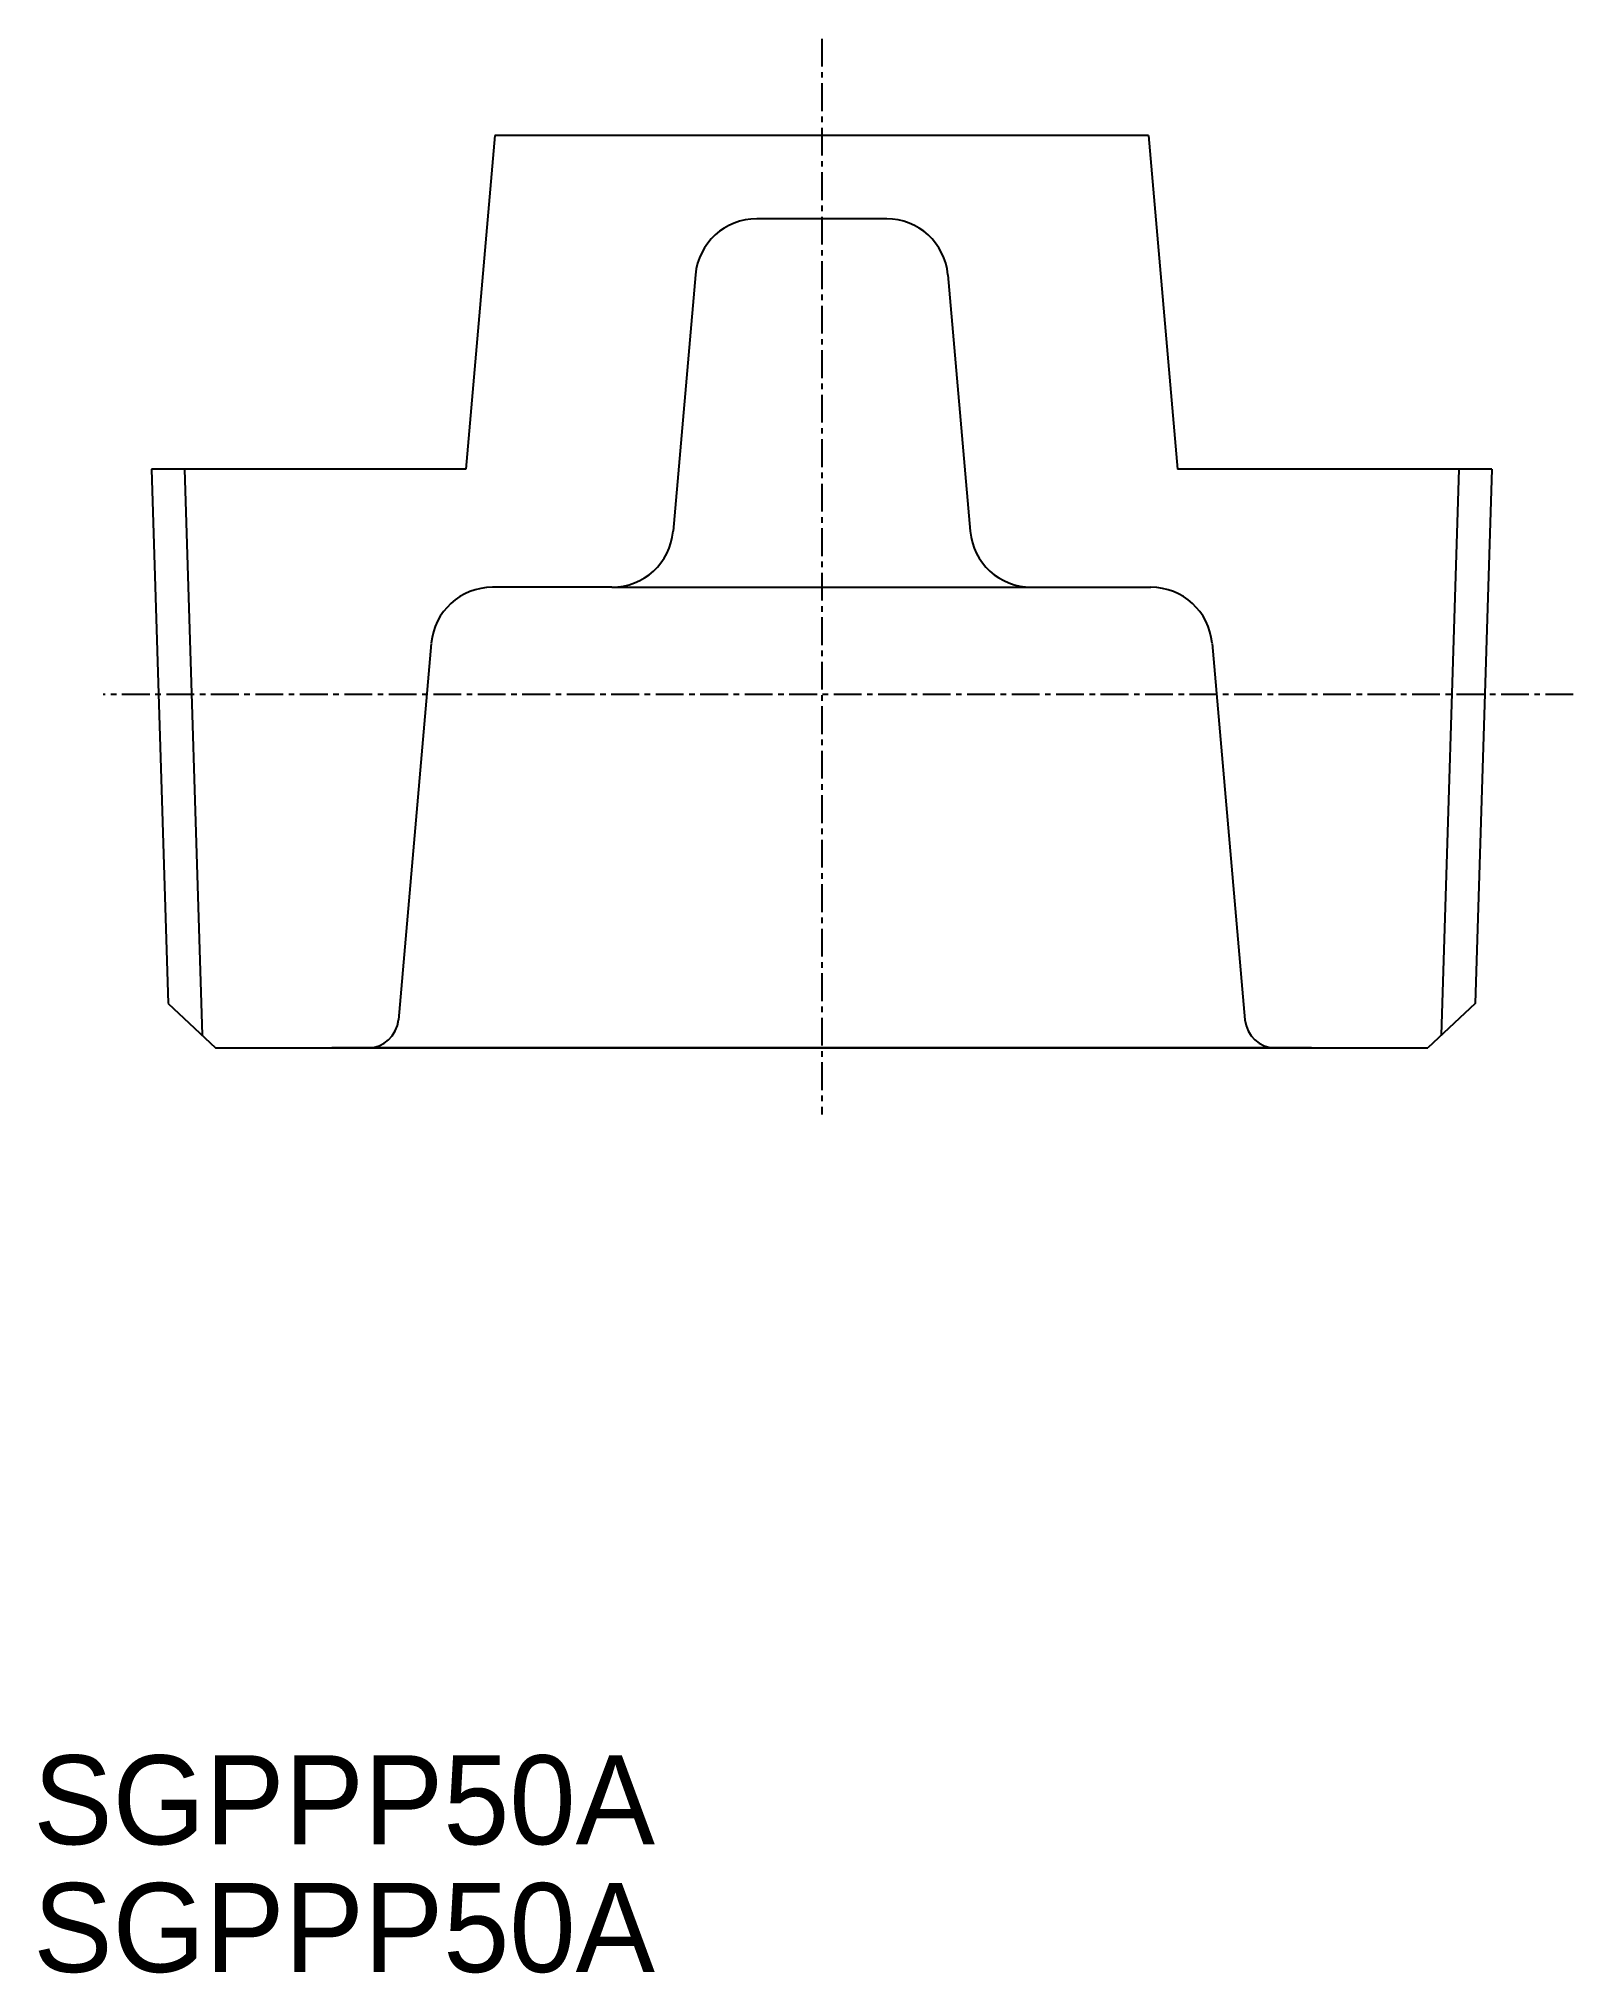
# Model space of a CAD drawing. Extents: x 52.8 to 121.8, y 63.5 to 150.5.
import ezdxf

# ---------------------------------------------------------------- set-up
doc = ezdxf.new("R2010")
doc.units = 0
doc.linetypes.add('CENTER', pattern=[2, 1.25, -0.25, 0.25, -0.25])
doc.layers.get('0').update_dxf_attribs({"linetype": 'CONTINUOUS'})
doc.layers.add('CENTER', color=1, linetype='CENTER')

msp = doc.modelspace()

# ---------------------------------------------------------------- linework, layer by layer
at = {"color": 7, "linetype": 'CONTINUOUS'}
for p, q in [((73.346, 146.098), (72.034, 131.098)), ((102.722, 146.098), (73.346, 146.098)), ((102.722, 146.098), (104.034, 131.098)), ((90.956, 142.358), (85.112, 142.358)), ((82.363, 139.838), (81.355, 128.317)), ((93.706, 139.838), (94.714, 128.317)), ((57.911, 131.098), (58.661, 107.097)), ((72.034, 131.098), (57.911, 131.098)), ((118.157, 131.098), (104.034, 131.098)), ((118.157, 131.098), (117.407, 107.097)), ((78.605, 125.798), (73.234, 125.798)), ((78.605, 125.798), (97.463, 125.798)), ((97.463, 125.798), (102.834, 125.798)), ((70.485, 123.278), (69.004, 106.358)), ((105.583, 123.278), (107.064, 106.358)), ((58.661, 107.097), (60.789, 105.098)), ((117.407, 107.097), (115.279, 105.098)), ((60.789, 105.098), (115.279, 105.098)), ((110.06, 105.098), (66.009, 105.098)), ((67.63, 105.098), (66.381, 105.098)), ((108.113, 105.098), (67.955, 105.098)), ((72.213, 105.098), (103.855, 105.098)), ((108.439, 105.098), (109.687, 105.098))]:
    msp.add_line(p, q, dxfattribs=at)
at = {"color": 3, "linetype": 'CONTINUOUS'}
for p, q in [((59.39, 131.098), (60.185, 105.666)), ((116.678, 131.098), (115.884, 105.666))]:
    msp.add_line(p, q, dxfattribs=at)
at = {"color": 7, "linetype": 'CONTINUOUS'}
for centre, radius, start, end in [((85.112, 139.598), 2.76, 90, 175), ((90.956, 139.598), 2.76, 5, 90), ((78.605, 128.558), 2.76, 270, 355), ((97.463, 128.558), 2.76, 185, 270), ((73.234, 123.038), 2.76, 90, 175), ((102.834, 123.038), 2.76, 5, 90), ((67.63, 106.478), 1.38, 270, 355), ((108.439, 106.478), 1.38, 185, 270)]:
    msp.add_arc(centre, radius, start, end, dxfattribs=at)
at = {"layer": 'CENTER', "color": 1, "linetype": 'CENTER'}
for p, q in [((88.034, 150.451), (88.034, 102.098)), ((121.826, 120.978), (55.739, 120.978))]:
    msp.add_line(p, q, dxfattribs=at)

# ---------------------------------------------------------------- texts
at = {"color": 7, "linetype": 'CONTINUOUS'}
for p in [(52.59, 69.308), (52.59, 63.567)]:
    msp.add_text('SGPPP50A', height=4, dxfattribs=at).set_placement(p)

doc.saveas('drawing.dxf')
